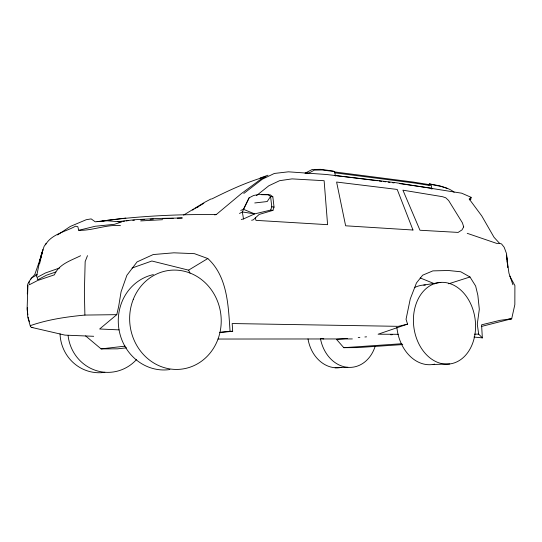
<?xml version="1.0" encoding="UTF-8"?>
<svg xmlns="http://www.w3.org/2000/svg" width="542" height="542" viewBox="0 0 542 542"><rect width="100%" height="100%" fill="white"/><g stroke="black" fill="none" stroke-linecap="round" stroke-linejoin="round"><path stroke-width="0.81" d="M93.678 336.297L64.932 335.119L31.361 327.341L30.42 326.508L30.386 325.627C47.933 319.516 66.449 316.826 84.891 315.071L84.376 291.996L85.162 261.596L87.492 255.634M27.31 293.845L27.771 283.676M27.913 285.261L27.1 309.374L27.872 314.807M37.418 278.026L37.323 279.387L38.008 279.652L46.578 275.153L55.901 271.969M469.582 199.856L470.774 199.26L471.12 197.315L461.662 193.189L395.897 182.729L326.555 174.504L288.419 171.821L274.34 173.454L262.281 179.239L243.792 193.467M39.6 263.805L41.416 256.142M119.105 329.882L99.653 328.994L116.774 314.658L118.61 306.758L121.076 291.786L126.889 275.302L137.065 261.915L153.217 254.55L173.853 252.816L194.436 253.663L207.816 258.534C227.775 276.82 228.297 306.237 230.059 331.264L232.681 331.311L232.172 323.54L398.363 326.338L407.564 324.123L406.046 319.265L410.26 298.933L416.459 282.951L422.658 275.194L432.848 270.885L448.383 270.499L460.761 271.772L469.975 276.989L475.639 286.013L477.854 295.261L479.318 309.313L477.278 324.157L478.674 334.129L482.346 337.896L481.574 324.827L500.144 320.302L511.689 318.777L514.846 304.618L514.9 285.58L509.792 276.115M243.507 218.948L254.652 213.887L270.675 210.086L271.779 206.793L270.573 196.468L267.972 194.517L259.191 194.354L253.636 195.493L249.117 197.83L242.342 211.976L243.507 218.948L241.271 219.456M251.617 220.255L253.195 219.883L259.184 214.422L272.938 210.371L274.035 207.085L272.836 196.793L270.234 194.842L261.461 194.686M41.822 254.679L42.635 252.423M41.328 255.81L34.796 274.509L30.718 279.238M45.501 244.848C51.287 234.158 65.718 231.725 75.582 226.17L77.824 226.719L78.753 230.309C92.878 230.763 106.252 224.239 120.48 225.655M249.117 197.83L243.412 209.293L240.75 210.418M28.753 282.971L29.539 281.481M46.124 243.317L44.146 246.325L41.287 254.638L40.047 259.869L42.96 249.713L40.067 259.408L36.544 276.495L37.059 277.429L45.501 272.944L59.667 267.958M428.207 184.998L429.366 183.887L440.002 185.892L447.075 188.379M214.578 214.876L216.238 214.585L241.285 193.663L260.594 179.416L266.007 176.536C247.166 181.936 229.205 190.228 211.719 199.016M471.12 197.315L469.169 198.948L481.77 215.953L494.047 237.315L499.588 243.358L501.546 243.947L504.162 247.254L506.553 253.683L507.779 267.355L507.068 260.831M256.474 195.615L268.832 185.764L279.611 180.682L292.057 178.887L324.123 180.71L327.592 224.673L255.912 220.357L255.451 217.925M183.602 215.106L204.442 202.423L211.095 198.907M57.601 234.943L70.264 226.468L86.219 219.72L91.137 218.893L95.25 221.807L107.296 220.79L121.632 221.942L114.457 224.3L95.114 226.278L78.753 230.309M197.207 207.457L198.575 206.543M192.613 210.113L194.002 209.219M195.391 208.324L203.846 203.318M132.058 268.026L151.875 261.007L188.582 270.146L207.816 258.534M36.958 274.869L31.572 277.911L28.645 282.287L29.383 284.746L37.703 280.471L54.369 274.841C58.943 264.056 70.988 260.553 80.602 255.743M304.997 173.237L312.172 169.504L320.559 169.334L332.89 170.967L334.604 171.611L335.39 176.089M239.483 213.467L242.342 211.976L254.652 213.887L243.412 209.293M260.14 178.006L268.012 175.208M407.564 324.123L378.12 334.211L398.282 334.299M448.695 283.791L469.975 276.989M481.432 326.447L511.689 318.777L508.342 319.218M469.318 199.544L470.774 199.26M35.738 274.794L36.998 274.591M423.769 285.045L440.795 282.389M118.698 221.949L120.365 221.712M122.858 221.366L124.525 221.129M126.191 220.899L128.684 220.547M102.052 221.021C139.87 215.953 178.094 214.192 216.238 214.585M97.106 221.617L125.839 218.067M117.878 221.678L134.545 219.747L158.074 218.44L182.329 217.972L177.356 218.155M85.609 335.904L101.097 348.899L125.188 346.128M254.754 202.959L267.186 201.549L270.573 196.468L272.836 196.793M126.598 347.822L117.431 348.831L101.097 348.899M220.188 332.287L230.059 331.264M219.442 332.531L232.681 331.311M347.361 338.445L336.507 339.36L343.777 347.686L357.239 347.612L402.753 344.563M358.215 337.537L359.888 337.395M364.895 336.975L366.568 336.833M390.775 334.8L392.449 334.658M343.777 347.686L401.866 343.723M132.797 220.303L134.443 220.201M141.022 219.801L144.308 219.605M150.066 219.259L153.352 219.056M305.803 173.189L309.055 173L314.387 170.113L322.26 169.978L334.604 171.611M140.663 220.919L162.512 219.706M162.451 218.704L173.216 218.311M84.891 315.071L116.774 314.658M335.098 367.754L347.835 367.327M449.724 363.96A41.05 30.894 82.6 0 1 415.328 306.298A41.05 30.894 82.6 0 1 468.403 299.482A41.05 30.894 82.6 0 1 449.724 363.96L432.347 364.542A40 30.528 82.8 0 1 396.859 327.199M474.514 334.184L478.674 334.129M499.588 243.358L496.655 243.385L467.231 233.324M218.006 339.041L352.334 338.94M31.361 327.341L32.906 327.449M473.932 337.036L482.346 337.896M335.213 175.52L377.428 180.743M334.793 172.837L414.467 183.04L430.497 185.594M334.306 171.889L413.119 182.044L429.982 184.741M270.675 210.086L272.938 210.371M379.095 180.96L381.595 181.285M383.262 181.495L385.762 181.821M388.262 182.146L389.922 182.356M392.422 182.681L394.088 182.898M399.921 183.65L430.822 188.108M271.779 206.793L274.035 207.085M429.366 183.887C437.74 186.218 447.123 186.462 454.162 192.254M321.345 338.459L323.777 338.919M420.192 277.931L434.704 283.832M188.582 270.146L190.046 273.168M512.908 284.767L508.931 273.127L506.479 255.113M28.692 319.475L29.492 321.833M30.42 326.508L27.764 317.138L27.303 307.707M431.12 184.504L431.906 189.246M28.204 317.138L28.428 318.689M506.533 255.939L506.892 259.198M414.522 287.578A40 30.528 82.8 0 1 425.362 284.997M434.711 364.122A40 30.528 82.8 0 1 433.139 364.434M104.857 372.3A40.298 38.956 87.5 0 1 60.033 333.784M136.672 359.393A41.361 39.769 86.2 0 1 95.175 370.233A41.361 39.769 86.2 0 1 68.096 335.573M341.02 367.462A34.397 28.204 83.8 0 1 307.998 338.899M375.152 346.291A35.169 28.563 83.6 0 1 346.413 367.171A35.169 28.563 83.6 0 1 320.451 338.621M169.883 369.536A48.204 44.688 82.6 0 1 119.037 329.787A48.204 44.688 82.6 0 1 153.393 274.611M463.695 226.895L462.014 229.883L458.139 232.41L419.969 230.242L402.916 190.174L442.489 196.692L445.748 197.776L448.62 200.506L462.407 222.837L463.695 226.895M412.977 230.018L345.627 225.797L336.602 182.051L397.205 189.443L412.977 230.018M133.278 299.333A49.742 45.718 82.3 0 0 181.014 369.19A49.742 45.718 82.3 0 0 212.01 290.769A49.742 45.718 82.3 0 0 133.278 299.333"/></g></svg>
